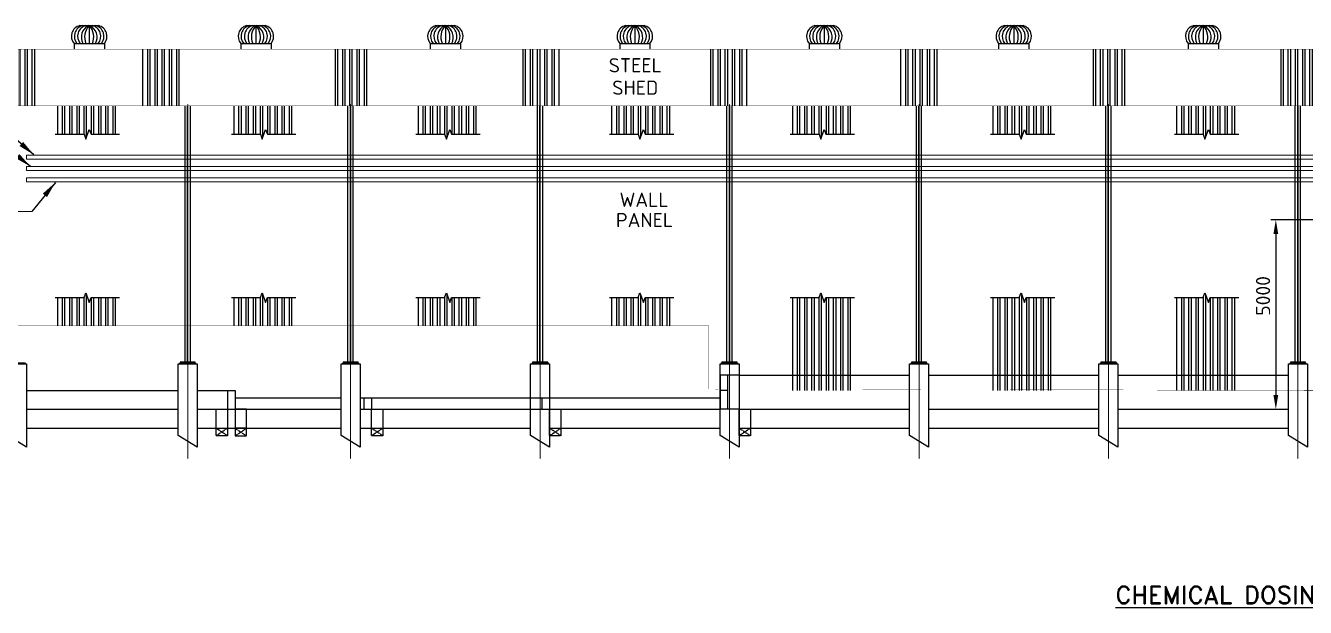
# Model space of a CAD drawing. Header units: inches. Extents: x 8618018 to 8935006, y 2431589 to 2567223.
# Drawn here: x 8833645 to 8867420, y 2492805 to 2508147 of the extents above; entities that cross this region are included whole.
import ezdxf

# ---------------------------------------------------------------- set-up
doc = ezdxf.new("R2010")
doc.units = ezdxf.units.IN
doc.header["$MEASUREMENT"] = 0
doc.linetypes.add('CENTER', pattern=[2, 1.25, -0.25, 0.25, -0.25])
doc.linetypes.add('HIDDEN', pattern=[0.375, 0.25, -0.125])
doc.layers.get('Defpoints').update_dxf_attribs({"color": 252})
for name, color, linetype in [('CCT', 4, 'Continuous'), ('Civil', 252, 'Continuous'), ('HIDDEN', 252, 'HIDDEN'), ('SKID', 252, 'Continuous'), ('STR', 252, 'Continuous'), ('TEXT', 252, 'Continuous')]:
    doc.layers.add(name, color=color, linetype=linetype)
for name, color, linetype, lineweight in [('CL', 252, 'CENTER', 5), ('DIM', 252, 'Continuous', 13), ('ICT', 6, 'Continuous', 13), ('PCT', 2, 'Continuous', 15)]:
    doc.layers.add(name, color=color, linetype=linetype, lineweight=lineweight)
doc.styles.add('ISOCPEUR', font='isocpeur.ttf')
doc.styles.add('TIT', font='romand.shx')
doc.dimstyles.new('DIM', dxfattribs={"dimscale": 175, "dimtxt": 2.5, "dimasz": 2.5, "dimexe": 0.875, "dimexo": 0.875, "dimgap": 1, "dimtad": 1, "dimdec": 0, "dimzin": 9, "dimdsep": 46, "dimtxsty": 'ISOCPEUR', "dimblk": 'OBLIQUE', "dimcen": 0.09, "dimclrd": 256, "dimclre": 256, "dimclrt": 252, "dimadec": 0, "dimazin": 0, "dimtfac": 1, "dimtdec": 0, "dimtmove": 0, "dimatfit": 3, "dimfxl": 1, "dimtfill": 1, "dimtolj": 1, "dimtzin": 0, "dimarcsym": 0})
doc.dimstyles.new('New_DIM_150', dxfattribs={"dimscale": 150, "dimtxt": 2.5, "dimasz": 2.5, "dimexe": 0.875, "dimexo": 0.875, "dimgap": 1, "dimtad": 1, "dimdec": 0, "dimzin": 9, "dimdsep": 46, "dimtxsty": 'ISOCPEUR', "dimcen": 0.09, "dimclrd": 256, "dimclre": 256, "dimclrt": 4, "dimadec": 0, "dimazin": 0, "dimtfac": 1, "dimtdec": 0, "dimtmove": 0, "dimatfit": 3, "dimfxl": 1, "dimtfill": 1, "dimtolj": 1, "dimtzin": 0, "dimarcsym": 0})
pattern_1 = [(90, (-9054127.901259357, -2692109.600023182), (-190.5, 0), []), (90, (-9054064.40123193, -2692046.099995754), (-190.5, 0), [])]
pattern_2 = [(90, (-9073945.36992876, -2692109.600023182), (-190.5, 0), []), (90, (-9073881.869901333, -2692046.099995754), (-190.5, 0), [])]
pattern_3 = [(90, (-9079054.817865824, -2692109.600023182), (-190.5, 0), []), (90, (-9078991.317838397, -2692046.099995754), (-190.5, 0), [])]
pattern_4 = [(90, (-9083917.421017583, -2692109.600023182), (-190.5, 0), []), (90, (-9083853.920990156, -2692046.099995754), (-190.5, 0), [])]
pattern_5 = [(90, (-9088571.573737826, -2692109.600023182), (-190.5, 0), []), (90, (-9088508.073710399, -2692046.099995754), (-190.5, 0), [])]

# ---------------------------------------------------------------- blocks, each defined once
blk = doc.blocks.new('*D356')
at = {"layer": 'Defpoints', "color": 0, "transparency": 16777216}
for p in [(8867773.13638602, 2503028.527313983), (8866640.252552493, 2498028.527313984), (8866640.252552487, 2498028.527313984)]:
    blk.add_point(p, dxfattribs=at)
at = {"layer": 'DIM', "lineweight": -2, "transparency": 16777216}
for p, q in [((8867641.88638602, 2503028.527313983), (8866509.002552487, 2503028.527313983)), ((8866640.252552487, 2502653.527313983), (8866640.252552487, 2498403.527313984))]:
    blk.add_line(p, q, dxfattribs=at)
at = {"layer": 'DIM', "transparency": 16777216}
for points in [[(8866577.752552487, 2502653.527313983), (8866702.752552487, 2502653.527313983), (8866640.252552487, 2503028.527313983)], [(8866577.752552487, 2498403.527313984), (8866702.752552487, 2498403.527313984), (8866640.252552487, 2498028.527313984)]]:
    blk.add_solid(points, dxfattribs=at)
at = {"layer": 'DIM', "color": 4, "transparency": 16777216, "insert": (8866302.752552485, 2501019.263490219), "char_height": 375, "attachment_point": 5, "rotation": 90, "style": 'ISOCPEUR', "bg_fill": 3, "box_fill_scale": 1.25, "bg_fill_color": 256, "bg_fill_true_color": 13158600, "bg_fill_transparency": 0}
blk.add_mtext('\\A1;5000', dxfattribs=at)
blk = doc.blocks.new('Shed-2')
at = {"layer": 'SKID', "ltscale": 2}
h = blk.add_hatch(dxfattribs=at)
h.set_pattern_fill('ANSI32', color=256, scale=20, angle=45)
h.set_pattern_definition(pattern_1)
h.paths.add_polyline_path([(-39309.07247329503, 9500.000000006985), (-38290.92752670124, 9500.000000006985), (-38290.92752669938, 8000.000000000466), (-39309.07247329503, 8000.000000000466)])
h = blk.add_hatch(dxfattribs=at)
h.set_pattern_fill('ANSI32', color=256, scale=20, angle=45)
h.set_pattern_definition(pattern_1)
h.paths.add_polyline_path([(-35509.07247329503, 9500.000000006985), (-34490.92752670124, 9500.000000006985), (-34490.92752669938, 8000.000000000466), (-35509.07247329503, 8000.000000000466)])
h = blk.add_hatch(dxfattribs=at)
h.set_pattern_fill('ANSI32', color=256, scale=20, angle=45)
h.set_pattern_definition(pattern_1)
h.paths.add_polyline_path([(-30509.07247329503, 9500.000000006985), (-29490.92752670124, 9500.000000006985), (-29490.92752669938, 8000.000000000466), (-30509.07247329503, 8000.000000000466)])
h = blk.add_hatch(dxfattribs=at)
h.set_pattern_fill('ANSI32', color=256, scale=20, angle=45)
h.set_pattern_definition(pattern_1)
h.paths.add_polyline_path([(-25509.07247329503, 9500.000000006985), (-24490.92752670124, 9500.000000006985), (-24490.92752669938, 8000.000000000466), (-25509.07247329503, 8000.000000000466)])
h = blk.add_hatch(dxfattribs=at)
h.set_pattern_fill('ANSI32', color=256, scale=20, angle=45)
h.set_pattern_definition(pattern_1)
h.paths.add_polyline_path([(-20509.07247329503, 9500.000000006985), (-19490.92752670124, 9500.000000006985), (-19490.92752669938, 8000.000000000466), (-20509.07247329503, 8000.000000000466)])
h = blk.add_hatch(dxfattribs=at)
h.set_pattern_fill('ANSI32', color=256, scale=20, angle=45)
h.set_pattern_definition(pattern_1)
h.paths.add_polyline_path([(-15509.07247329503, 9500.000000006985), (-14490.92752670124, 9500.000000006985), (-14490.92752669938, 8000.000000000466), (-15509.07247329503, 8000.000000000466)])
h = blk.add_hatch(dxfattribs=at)
h.set_pattern_fill('ANSI32', color=256, scale=20, angle=45)
h.set_pattern_definition(pattern_1)
h.paths.add_polyline_path([(-10509.07247329503, 9500.000000006985), (-9490.927526701242, 9500.000000006985), (-9490.927526699379, 8000.000000000466), (-10509.07247329503, 8000.000000000466)])
h = blk.add_hatch(dxfattribs=at)
h.set_pattern_fill('ANSI32', color=256, scale=20, angle=45)
h.set_pattern_definition(pattern_1)
h.paths.add_polyline_path([(-5509.072473295033, 9500.000000006985), (-4490.927526701242, 9500.000000006985), (-4490.927526699379, 8000.000000000466), (-5509.072473295033, 8000.000000000466)])
h = blk.add_hatch(dxfattribs=at)
h.set_pattern_fill('ANSI32', color=256, scale=20, angle=45)
h.set_pattern_definition(pattern_5)
h.paths.add_polyline_path([(-37731.87027297728, 7254.582040782552), (-37035.80828472599, 7254.582040782087), (-36989.73953471705, 7128.009190408047), (-36897.60203472152, 7381.154891142622), (-36851.53328472003, 7254.582040783018), (-36155.47468396463, 7254.582040782552), (-36155.47468396463, 8000.000000000931), (-37731.87027297541, 8000.000000000931)])
h = blk.add_hatch(dxfattribs=at)
h.set_pattern_fill('ANSI32', color=256, scale=20, angle=45)
h.set_pattern_definition(pattern_4)
h.paths.add_polyline_path([(-33077.71755273454, 7254.582040782552), (-32381.65556448326, 7254.582040782087), (-32335.58681447431, 7128.009190408047), (-32243.44931447878, 7381.154891142622), (-32197.38056447729, 7254.582040783018), (-31501.32196372189, 7254.582040782552), (-31501.32196372189, 8000.000000000931), (-33077.71755273268, 8000.000000000931)])
h = blk.add_hatch(dxfattribs=at)
h.set_pattern_fill('ANSI32', color=256, scale=20, angle=45)
h.set_pattern_definition(pattern_3)
h.paths.add_polyline_path([(-28215.11440097541, 7254.582040782552), (-27519.05241272412, 7254.582040782087), (-27472.98366271518, 7128.009190408047), (-27380.84616271965, 7381.154891142622), (-27334.77741271816, 7254.582040783018), (-26638.71881196275, 7254.582040782552), (-26638.71881196275, 8000.000000000931), (-28215.11440097354, 8000.000000000931)])
h = blk.add_hatch(dxfattribs=at)
h.set_pattern_fill('ANSI32', color=256, scale=20, angle=45)
h.set_pattern_definition(pattern_2)
h.paths.add_polyline_path([(-23105.66646391153, 7254.582040782552), (-22409.60447566025, 7254.582040782087), (-22363.53572565131, 7128.009190408047), (-22271.39822565578, 7381.154891142622), (-22225.32947565429, 7254.582040783018), (-21529.27087489888, 7254.582040782552), (-21529.27087489888, 8000.000000000931), (-23105.66646390967, 8000.000000000931)])
h = blk.add_hatch(dxfattribs=at)
h.set_pattern_fill('ANSI32', color=256, scale=20, angle=45)
h.set_pattern_definition([(90, (-9069174.861111654, -2692109.600023182), (-190.5, 0), []), (90, (-9069111.361084227, -2692046.099995754), (-190.5, 0), [])])
h.paths.add_polyline_path([(-18335.15764680505, 7254.582040782552), (-17639.09565855376, 7254.582040782087), (-17593.02690854482, 7128.009190408047), (-17500.88940854929, 7381.154891142622), (-17454.8206585478, 7254.582040783018), (-16758.7620577924, 7254.582040782552), (-16758.7620577924, 8000.000000000931), (-18335.15764680319, 8000.000000000931)])
h = blk.add_hatch(dxfattribs=at)
h.set_pattern_fill('ANSI32', color=256, scale=20, angle=45)
h.set_pattern_definition([(90, (-9063888.343744203, -2692109.600023182), (-190.5, 0), []), (90, (-9063824.843716776, -2692046.099995754), (-190.5, 0), [])])
h.paths.add_polyline_path([(-13048.64027935453, 7254.582040782552), (-12352.57829110324, 7254.582040782087), (-12306.5095410943, 7128.009190408047), (-12214.37204109877, 7381.154891142622), (-12168.30329109728, 7254.582040783018), (-11472.24469034187, 7254.582040782552), (-11472.24469034187, 8000.000000000931), (-13048.64027935266, 8000.000000000931)])
h = blk.add_hatch(dxfattribs=at)
h.set_pattern_fill('ANSI32', color=256, scale=20, angle=45)
h.set_pattern_definition([(90, (-9059035.620239828, -2692109.600023182), (-190.5, 0), []), (90, (-9058972.1202124, -2692046.099995754), (-190.5, 0), [])])
h.paths.add_polyline_path([(-8195.916774978861, 7254.582040782552), (-7499.854786727577, 7254.582040782087), (-7453.786036718637, 7128.009190408047), (-7361.648536723107, 7381.154891142622), (-7315.579786721617, 7254.582040783018), (-6619.521185966209, 7254.582040782552), (-6619.521185966209, 8000.000000000931), (-8195.916774976999, 8000.000000000931)])
h = blk.add_hatch(dxfattribs=at)
h.set_pattern_fill('ANSI32', color=256, scale=20, angle=45)
h.set_pattern_definition(pattern_5)
h.paths.add_polyline_path([(-37731.87027297728, 2945.417959217448), (-37035.80828472599, 2945.417959217913), (-36989.73953471705, 3071.990809591953), (-36897.60203472152, 2818.845108857378), (-36851.53328472003, 2945.417959216982), (-36155.47468396463, 2945.417959217448), (-36155.47468396463, 2199.999999999069), (-37731.87027297541, 2199.999999999069)])
h = blk.add_hatch(dxfattribs=at)
h.set_pattern_fill('ANSI32', color=256, scale=20, angle=45)
h.set_pattern_definition(pattern_4)
h.paths.add_polyline_path([(-33077.71755273454, 2945.417959217448), (-32381.65556448326, 2945.417959217913), (-32335.58681447431, 3071.990809591953), (-32243.44931447878, 2818.845108857378), (-32197.38056447729, 2945.417959216982), (-31501.32196372189, 2945.417959217448), (-31501.32196372189, 2199.999999999069), (-33077.71755273268, 2199.999999999069)])
h = blk.add_hatch(dxfattribs=at)
h.set_pattern_fill('ANSI32', color=256, scale=20, angle=45)
h.set_pattern_definition(pattern_3)
h.paths.add_polyline_path([(-28215.11440097541, 2945.417959217448), (-27519.05241272412, 2945.417959217913), (-27472.98366271518, 3071.990809591953), (-27380.84616271965, 2818.845108857378), (-27334.77741271816, 2945.417959216982), (-26638.71881196275, 2945.417959217448), (-26638.71881196275, 2199.999999999069), (-28215.11440097354, 2199.999999999069)])
h = blk.add_hatch(dxfattribs=at)
h.set_pattern_fill('ANSI32', color=256, scale=20, angle=45)
h.set_pattern_definition(pattern_2)
h.paths.add_polyline_path([(-23105.66646391153, 2945.417959217448), (-22409.60447566025, 2945.417959217913), (-22363.53572565131, 3071.990809591953), (-22271.39822565578, 2818.845108857378), (-22225.32947565429, 2945.417959216982), (-21529.27087489888, 2945.417959217448), (-21529.27087489888, 2199.999999999069), (-23105.66646390967, 2199.999999999069)])
h = blk.add_hatch(dxfattribs=at)
h.set_pattern_fill('ANSI32', color=256, scale=20, angle=45)
h.set_pattern_definition([(90, (-9069174.861111654, -2690409.600023184), (-190.5, 0), []), (90, (-9069111.361084227, -2690346.099995756), (-190.5, 0), [])])
h.paths.add_polyline_path([(-18335.15764680505, 2945.417959217448), (-17639.09565855376, 2945.417959217913), (-17593.02690854482, 3071.990809591953), (-17500.88940854929, 2818.845108857378), (-17454.8206585478, 2945.417959216982), (-16758.7620577924, 2945.417959217448), (-16758.76205779612, 500.000000026077), (-18335.15764680691, 500.000000028871)])
h = blk.add_hatch(dxfattribs=at)
h.set_pattern_fill('ANSI32', color=256, scale=20, angle=45)
h.set_pattern_definition([(90, (-9063888.343744203, -2690409.600023184), (-190.5, 0), []), (90, (-9063824.843716776, -2690346.099995756), (-190.5, 0), [])])
h.paths.add_polyline_path([(-13048.64027935453, 2945.417959217448), (-12352.57829110324, 2945.417959217913), (-12306.5095410943, 3071.990809591953), (-12214.37204109877, 2818.845108857378), (-12168.30329109728, 2945.417959216982), (-11472.24469034187, 2945.417959217448), (-11472.2446903456, 500.0000000153668), (-13048.64027935639, 500.0000000181608)])
h = blk.add_hatch(dxfattribs=at)
h.set_pattern_fill('ANSI32', color=256, scale=20, angle=45)
h.set_pattern_definition([(90, (-9059035.620239828, -2690409.600023184), (-190.5, 0), []), (90, (-9058972.1202124, -2690346.099995756), (-190.5, 0), [])])
h.paths.add_polyline_path([(-8195.916774978861, 2945.417959217448), (-7499.854786727577, 2945.417959217913), (-7453.786036718637, 3071.990809591953), (-7361.648536723107, 2818.845108857378), (-7315.579786721617, 2945.417959216982), (-6619.521185966209, 2945.417959217448), (-6619.521185969934, 500.0000000051223), (-8195.916774980724, 500.0000000083819)])
at = {"layer": 'Civil'}
for points in [[(-39050, -687.371184350457), (-39050, 1200), (-38550, 1200), (-38550, -999.9999999990687)], [(-39000, 1225.000000000466), (-38600, 1225.000000000466), (-38575, 1200.000000000466), (-39025, 1200.000000000931)], [(-34550, -687.371184350457), (-34550, 1199.999999999534), (-34050, 1199.999999999534), (-34050, -999.9999999990687)], [(-34500, 1224.999999999534), (-34100, 1224.999999999534), (-34075, 1199.999999999534), (-34525, 1200)], [(-30250, -687.371184350457), (-30250, 1200), (-29750, 1200), (-29750, -999.9999999990687)], [(-30200, 1225), (-29800, 1225), (-29775, 1200), (-30225, 1200.000000000466)], [(-25250, -687.371184350457), (-25250, 1200), (-24750, 1200), (-24750, -999.9999999990687)], [(-25200, 1225), (-24800, 1225), (-24775, 1200), (-25225, 1200.000000000466)], [(-20250, -687.371184350457), (-20250, 1200.000000000466), (-19750, 1200.000000000466), (-19750, -999.9999999990687)], [(-20200, 1225.000000000466), (-19800, 1225.000000000466), (-19775, 1200.000000000466), (-20225, 1200.000000000931)], [(-15250, -687.371184350457), (-15250, 1200.000000000466), (-14750, 1200.000000000466), (-14750, -999.9999999990687)], [(-15200, 1225.000000000466), (-14800, 1225.000000000466), (-14775, 1200.000000000466), (-15225, 1200.000000000931)], [(-10250, -687.371184350457), (-10250, 1200.000000000466), (-9750, 1200.000000000466), (-9750, -999.9999999990687)], [(-10200, 1225.000000000466), (-9800, 1225.000000000466), (-9775, 1200.000000000466), (-10225, 1200.000000000931)], [(-5250, -687.371184350457), (-5250, 1200.000000000466), (-4750, 1200.000000000466), (-4750, -999.9999999990687)], [(-5200, 1225.000000000466), (-4800, 1225.000000000466), (-4775, 1200.000000000466), (-5225, 1200.000000000931)]]:
    blk.add_lwpolyline(points, close=True, dxfattribs=at)
at = {"layer": 'CL'}
for p, q in [((-34299.99999999814, 8047.616194705013), (-34300, -1304.918335144874)), ((-29999.99999999814, 8047.616194705013), (-30000, -1304.918335144874)), ((-24999.99999999814, 8047.616194705013), (-25000, -1304.918335144874)), ((-19999.99999999814, 8047.616194705013), (-20000, -1304.918335144874)), ((-14999.99999999814, 8047.616194705013), (-15000, -1304.918335144874)), ((-9999.999999998137, 8047.616194705013), (-10000, -1304.918335144874)), ((-4999.999999998137, 8047.616194705013), (-5000, -1304.918335144874))]:
    blk.add_line(p, q, dxfattribs=at)
at = {"layer": 'SKID', "const_width": 10}
for points in [[(600.0000000018626, 8000.000000000931), (-39399.99830625392, 7999.999999999069), (-39399.99830625206, 9500.000000005122), (600.0000000018626, 9500.00000000745)], [(-4449.998306252062, 500.0000000009313), (-20549.99999999814, 500.0000000335276), (-20550, 2200.000000000931), (-39349.99830625392, 2200.000000000931), (-39349.99830625392, 7999.999999999069), (550.0000000018626, 8000.000000000931), (550.0000000018626, 500.0000000009313), (-449.9983062520623, 500.0000000009313), (-449.9983062520623, 5000), (-4449.998306252062, 5000)]]:
    blk.add_lwpolyline(points, close=True, dxfattribs=at)
at = {"layer": 'SKID', "ltscale": 2}
for points in [[(-37796.42043908872, 7254.582040782552), (-37035.80828472599, 7254.582040782552), (-36989.73953471705, 7128.009190406185), (-36897.60203472152, 7381.154891142156), (-36851.53328472003, 7254.582040782552), (-36098.99034852162, 7254.582040782552)], [(-33142.26771884598, 7254.582040782552), (-32381.65556448326, 7254.582040782552), (-32335.58681447431, 7128.009190406185), (-32243.44931447878, 7381.154891142156), (-32197.38056447729, 7254.582040782552), (-31444.83762827888, 7254.582040782552)], [(-28279.66456708685, 7254.582040782552), (-27519.05241272412, 7254.582040782552), (-27472.98366271518, 7128.009190406185), (-27380.84616271965, 7381.154891142156), (-27334.77741271816, 7254.582040782552), (-26582.23447651975, 7254.582040782552)], [(-23170.21663002297, 7254.582040782552), (-22409.60447566025, 7254.582040782552), (-22363.53572565131, 7128.009190406185), (-22271.39822565578, 7381.154891142156), (-22225.32947565429, 7254.582040782552), (-21472.78653945588, 7254.582040782552)], [(-18399.70781291649, 7254.582040782552), (-17639.09565855376, 7254.582040782552), (-17593.02690854482, 7128.009190406185), (-17500.88940854929, 7381.154891142156), (-17454.8206585478, 7254.582040782552), (-16702.27772234939, 7254.582040782552)], [(-13113.19044546597, 7254.582040782552), (-12352.57829110324, 7254.582040782552), (-12306.5095410943, 7128.009190406185), (-12214.37204109877, 7381.154891142156), (-12168.30329109728, 7254.582040782552), (-11415.76035489887, 7254.582040782552)], [(-8260.4669410903, 7254.582040782552), (-7499.854786727577, 7254.582040782552), (-7453.786036718637, 7128.009190406185), (-7361.648536723107, 7381.154891142156), (-7315.579786721617, 7254.582040782552), (-6563.036850523204, 7254.582040782552)], [(-37796.42043908872, 2945.417959217448), (-37035.80828472599, 2945.417959217448), (-36989.73953471705, 3071.990809593815), (-36897.60203472152, 2818.845108857844), (-36851.53328472003, 2945.417959217448), (-36098.99034852162, 2945.417959217448)], [(-33142.26771884598, 2945.417959217448), (-32381.65556448326, 2945.417959217448), (-32335.58681447431, 3071.990809593815), (-32243.44931447878, 2818.845108857844), (-32197.38056447729, 2945.417959217448), (-31444.83762827888, 2945.417959217448)], [(-28279.66456708685, 2945.417959217448), (-27519.05241272412, 2945.417959217448), (-27472.98366271518, 3071.990809593815), (-27380.84616271965, 2818.845108857844), (-27334.77741271816, 2945.417959217448), (-26582.23447651975, 2945.417959217448)], [(-23170.21663002297, 2945.417959217448), (-22409.60447566025, 2945.417959217448), (-22363.53572565131, 3071.990809593815), (-22271.39822565578, 2818.845108857844), (-22225.32947565429, 2945.417959217448), (-21472.78653945588, 2945.417959217448)], [(-18399.70781291649, 2945.417959217448), (-17639.09565855376, 2945.417959217448), (-17593.02690854482, 3071.990809593815), (-17500.88940854929, 2818.845108857844), (-17454.8206585478, 2945.417959217448), (-16702.27772234939, 2945.417959217448)], [(-13113.19044546597, 2945.417959217448), (-12352.57829110324, 2945.417959217448), (-12306.5095410943, 3071.990809593815), (-12214.37204109877, 2818.845108857844), (-12168.30329109728, 2945.417959217448), (-11415.76035489887, 2945.417959217448)], [(-8260.4669410903, 2945.417959217448), (-7499.854786727577, 2945.417959217448), (-7453.786036718637, 3071.990809593815), (-7361.648536723107, 2818.845108857844), (-7315.579786721617, 2945.417959217448), (-6563.036850523204, 2945.417959217448)]]:
    blk.add_lwpolyline(points, dxfattribs=at)
at = {"layer": 'STR'}
for p, q in [((-34370, 1244.999999999534), (-34370, 8000.000000000931)), ((-34230, 1244.999999999534), (-34230, 8000.000000000931)), ((-30070, 1245), (-30070, 8000.000000000931)), ((-29930, 1245), (-29930, 8000.000000000931)), ((-25070, 1245), (-25070, 8000.000000000931)), ((-24930, 1245), (-24930, 8000.000000000931)), ((-20070, 1245.000000000466), (-20070, 8000.000000000931)), ((-19930, 1245.000000000466), (-19930, 8000.000000000931)), ((-15070, 1245.000000000466), (-15070, 8000.000000000931)), ((-14930, 1245.000000000466), (-14930, 8000.000000000931)), ((-10070, 1245.000000000466), (-10070, 8000.000000000931)), ((-9930, 1245.000000000466), (-9930, 8000.000000000931)), ((-5070, 1245.000000000466), (-5070, 8000.000000000931)), ((-4930, 1245.000000000466), (-4930, 8000.000000000931))]:
    blk.add_line(p, q, dxfattribs=at)
at = {"layer": 'STR', "linetype": 'HIDDEN'}
for p, q in [((-34303.85000000149, 1244.999999999534), (-34303.85000000335, 8000.000000000466)), ((-34296.15000000037, 1244.999999999534), (-34296.15000000224, 8000.000000000931)), ((-30003.85000000149, 1245), (-30003.85000000335, 8000.000000000466)), ((-29996.15000000037, 1245), (-29996.15000000224, 8000.000000000931)), ((-25003.85000000149, 1245), (-25003.85000000335, 8000.000000000466)), ((-24996.15000000037, 1245), (-24996.15000000224, 8000.000000000931)), ((-20003.85000000149, 1245.000000000466), (-20003.85000000335, 8000.000000000466)), ((-19996.15000000037, 1245.000000000466), (-19996.15000000224, 8000.000000000931)), ((-15003.85000000149, 1245.000000000466), (-15003.85000000335, 8000.000000000466)), ((-14996.15000000037, 1245.000000000466), (-14996.15000000224, 8000.000000000931)), ((-10003.85000000149, 1245.000000000466), (-10003.85000000335, 8000.000000000466)), ((-9996.150000000373, 1245.000000000466), (-9996.150000002235, 8000.000000000931)), ((-5003.85000000149, 1245.000000000466), (-5003.850000003353, 8000.000000000466)), ((-4996.150000000373, 1245.000000000466), (-4996.150000002235, 8000.000000000931))]:
    blk.add_line(p, q, dxfattribs=at)
at = {"layer": 'STR'}
for points in [[(-34500, 1224.999999999534), (-34100, 1224.999999999534), (-34100, 1244.999999999534), (-34500, 1244.999999999534)], [(-30200, 1225), (-29800, 1225), (-29800, 1245), (-30200, 1245)], [(-25200, 1225), (-24800, 1225), (-24800, 1245), (-25200, 1245)], [(-20200, 1225.000000000466), (-19800, 1225.000000000466), (-19800, 1245.000000000466), (-20200, 1245.000000000466)], [(-15200, 1225.000000000466), (-14800, 1225.000000000466), (-14800, 1245.000000000466), (-15200, 1245.000000000466)], [(-10200, 1225.000000000466), (-9800, 1225.000000000466), (-9800, 1245.000000000466), (-10200, 1245.000000000466)], [(-5200, 1225.000000000466), (-4800, 1225.000000000466), (-4800, 1245.000000000466), (-5200, 1245.000000000466)]]:
    blk.add_lwpolyline(points, close=True, dxfattribs=at)
blk = doc.blocks.new('VT2')
at = {"layer": 'SKID'}
for p, q in [((-650.0000003483146, 618.158153611701), (-149.999999653548, 618.158153611701)), ((-400, 618.158153611701), (-400, 150)), ((-800, 150), (0, 150)), ((-800, 150), (-800, 0)), ((0, 150), (0, 0))]:
    blk.add_line(p, q, dxfattribs=at)
for centre, radius, start, end in [((-577.4754507467151, 336.8115408141166), 290.5438466272576, 104.4548221128546, 220.0137882409681), ((-499.8389546815306, 336.8115408141166), 290.5438466272576, 104.4548221128546, 220.0137882409681), ((-414.689309021458, 336.8115408141166), 290.5438466272576, 104.4548221128546, 220.0137882409681), ((-270.1545067206025, 313.1316587766632), 338.3535527676083, 115.6437584287817, 208.8248519074633), ((-97.36264421232045, 321.9041507137008), 423.5041951991112, 135.610670539696, 203.9481003315406), ((-702.6373557876796, 321.9041507137008), 423.5041951991112, 336.0518998093131, 44.38932946030399), ((-529.8454932793975, 313.1316587766632), 338.3535527676083, 331.1751480925367, 64.35624146346187), ((-385.310690978542, 336.8115408141166), 290.5438466272576, 319.9862117590319, 75.54517799714867), ((-300.1610453184694, 336.8115408141166), 290.5438466272576, 319.9862117590319, 75.54517799714867), ((-222.5245492532849, 336.8115408141166), 290.5438466272682, 319.9862117590319, 75.54517788714539)]:
    blk.add_arc(centre, radius, start, end, dxfattribs=at)
blk = doc.blocks.new('_Oblique')
at = {"color": 0, "linetype": 'ByBlock', "lineweight": -2}
blk.add_line((-0.5, -0.5), (0.5, 0.5), dxfattribs=at)

msp = doc.modelspace()

# ---------------------------------------------------------------- linework, layer by layer
at = {"layer": 'CCT', "lineweight": 0}
for p, q in [((8872773.134692272, 2504428.52731619), (8833673.134692268, 2504428.52731619)), ((8833673.134692268, 2504428.52731619), (8833673.134692268, 2504328.527315062)), ((8872773.134692272, 2504328.527315094), (8833673.134692268, 2504328.527315062))]:
    msp.add_line(p, q, dxfattribs=at)
at = {"layer": 'Civil'}
for p, q in [((8851973.134692272, 2498928.527313982), (8851973.134692268, 2498028.527313982)), ((8852473.134692268, 2498928.527313982), (8856973.134692268, 2498928.527313982)), ((8857473.134692268, 2498928.527313982), (8861973.134692268, 2498928.527313982)), ((8862473.134692268, 2498928.527313982), (8866973.134692268, 2498928.527313982)), ((8833673.134692268, 2498528.527313982), (8837673.134692268, 2498528.527313982)), ((8838173.134692268, 2498528.527313982), (8839173.134692268, 2498528.527313982)), ((8839173.134692268, 2498528.527313983), (8839173.134692268, 2498028.527313983)), ((8847473.134692268, 2498528.527313983), (8847473.134692268, 2498028.527313983)), ((8851973.134692268, 2498528.527313983), (8851973.134692268, 2498028.527313982)), ((8852173.134692268, 2498528.527313982), (8851973.134692268, 2498528.527313982)), ((8839173.134692268, 2498328.527313982), (8841973.134692268, 2498328.527313982)), ((8842473.134692268, 2498328.527313982), (8846973.134692268, 2498328.527313982)), ((8847473.134692268, 2498328.527313982), (8851973.134692268, 2498328.527313982)), ((8833673.134692268, 2498028.527313982), (8837673.134692268, 2498028.527313982)), ((8838173.134692268, 2498028.527313982), (8841973.134692268, 2498028.527313982)), ((8842473.134692268, 2498028.527313982), (8846973.134692268, 2498028.527313982)), ((8847473.134692268, 2498028.527313982), (8851973.134692268, 2498028.527313982)), ((8852473.134692268, 2498028.527313982), (8856973.134692268, 2498028.527313982)), ((8857473.134692268, 2498028.527313982), (8861973.134692268, 2498028.527313982)), ((8862473.134692268, 2498028.527313982), (8866973.134692268, 2498028.527313982)), ((8833673.134692268, 2497528.527313982), (8837673.134692268, 2497528.527313982)), ((8838173.134692268, 2497528.527313982), (8841973.134692268, 2497528.527313982)), ((8842473.134692268, 2497528.527313982), (8846973.134692268, 2497528.527313982)), ((8847473.134692268, 2497528.527313982), (8851973.134692268, 2497528.527313982)), ((8852473.134692268, 2497528.527313982), (8856973.134692268, 2497528.527313982)), ((8857473.134692268, 2497528.527313982), (8861973.134692268, 2497528.527313982)), ((8862473.134692268, 2497528.527313982), (8866973.134692268, 2497528.527313982))]:
    msp.add_line(p, q, dxfattribs=at)
at = {"layer": 'HIDDEN', "ltscale": 0.75}
for p, q in [((8852473.134692268, 2498928.527313982), (8851973.134692272, 2498928.527313981)), ((8852173.134692265, 2498928.527313981), (8852173.134692268, 2498028.527313983)), ((8838973.134692265, 2498528.527313983), (8838973.134692268, 2498028.527313982)), ((8842573.134692268, 2498328.527313983), (8842573.134692268, 2498028.527313982)), ((8842773.134692268, 2498328.527313983), (8842773.134692268, 2498028.527313983)), ((8846973.134692268, 2498328.527313982), (8847473.134692268, 2498328.527313982)), ((8847273.134692268, 2498328.527313982), (8847273.134692268, 2498028.527313982)), ((8846973.134692268, 2498028.527313982), (8847473.134692268, 2498028.527313982)), ((8852473.134692268, 2498028.527313982), (8851973.134692272, 2498028.527313982)), ((8838673.134692272, 2497528.527313982), (8838973.134692272, 2497528.527313982)), ((8838973.134692272, 2497528.527313982), (8838673.134692272, 2497328.527313982)), ((8838973.134692272, 2497328.527313982), (8838673.134692272, 2497528.527313982)), ((8839473.134692265, 2497528.527313982), (8839173.134692265, 2497528.527313982)), ((8839173.134692265, 2497528.527313982), (8839473.134692265, 2497328.527313982)), ((8839173.134692265, 2497328.527313982), (8839473.134692265, 2497528.527313982)), ((8842773.134692268, 2497528.527313982), (8843073.134692268, 2497528.527313982)), ((8843073.134692268, 2497528.527313982), (8842773.134692268, 2497328.527313982)), ((8843073.134692268, 2497328.527313982), (8842773.134692268, 2497528.527313982)), ((8847473.134692268, 2497528.527313982), (8847773.134692268, 2497528.527313982)), ((8847773.134692268, 2497528.527313982), (8847473.134692268, 2497328.527313982)), ((8847773.134692268, 2497328.527313982), (8847473.134692268, 2497528.527313982)), ((8852473.134692268, 2497528.527313982), (8852773.134692268, 2497528.527313982)), ((8852773.134692268, 2497528.527313982), (8852473.134692268, 2497328.527313982)), ((8852773.134692268, 2497328.527313982), (8852473.134692268, 2497528.527313982))]:
    msp.add_line(p, q, dxfattribs=at)
for points in [[(8838673.134692272, 2498028.527313982), (8838973.134692272, 2498028.527313982), (8838973.134692272, 2497328.527313982), (8838673.134692272, 2497328.527313982)], [(8839473.134692265, 2498028.527313982), (8839173.134692265, 2498028.527313982), (8839173.134692265, 2497328.527313982), (8839473.134692265, 2497328.527313982)], [(8842773.134692268, 2498028.527313982), (8843073.134692268, 2498028.527313982), (8843073.134692268, 2497328.527313982), (8842773.134692268, 2497328.527313982)], [(8847473.134692268, 2498028.527313982), (8847773.134692268, 2498028.527313982), (8847773.134692268, 2497328.527313982), (8847473.134692268, 2497328.527313982)], [(8852473.134692268, 2498028.527313982), (8852773.134692268, 2498028.527313982), (8852773.134692268, 2497328.527313982), (8852473.134692268, 2497328.527313982)]]:
    msp.add_lwpolyline(points, close=True, dxfattribs=at)
at = {"layer": 'ICT', "color": 6, "lineweight": 0}
for p, q in [((8872773.134692272, 2504728.527317039), (8833673.134692268, 2504728.527317039)), ((8833673.134692268, 2504728.527317039), (8833673.134692268, 2504628.52731591)), ((8872773.134692272, 2504628.527315944), (8833673.134692268, 2504628.52731591))]:
    msp.add_line(p, q, dxfattribs=at)
at = {"layer": 'PCT', "color": 2, "lineweight": 0}
msp.add_line((8830938.799673686, 2503243.335640879), (8833808.708611706, 2503243.335640872), dxfattribs=at)
at = {"layer": 'TEXT', "color": 2, "lineweight": 0}
for p, q in [((8872773.134692272, 2504128.52731511), (8833673.134692268, 2504128.52731511)), ((8833673.134692268, 2504128.52731511), (8833673.134692268, 2504028.527313982)), ((8872773.134692272, 2504028.52731403), (8833673.134692268, 2504028.527313982))]:
    msp.add_line(p, q, dxfattribs=at)

# ---------------------------------------------------------------- block references
at = {"layer": 'SKID'}
for p in [(8835723.134692268, 2507528.527313988), (8840123.134692268, 2507528.527313988), (8845123.134692268, 2507528.527313988), (8850123.134692268, 2507528.527313988), (8855123.134692268, 2507528.527313988), (8860123.134692268, 2507528.527313988), (8865123.134692268, 2507528.527313988)]:
    msp.add_blockref('VT2', p, dxfattribs=at)

# ---------------------------------------------------------------- texts
at = {"color": 3, "insert": (8866242.671943007, 2493133.153560412, -34.03848609205306), "char_height": 468.75, "width": 9785.511864201297, "attachment_point": 5, "style": 'TIT'}
msp.add_mtext('\\A1;{\\LCHEMICAL DOSING SHED}', dxfattribs=at)
at = {"layer": 'DIM', "color": 255, "style": 'ISOCPEUR'}
for s, p in [('WALL', (8849319.30680888, 2503366.375976817)), ('PANEL', (8849225.55680888, 2502831.852256681))]:
    msp.add_text(s, height=375, dxfattribs=at).set_placement(p)

# ---------------------------------------------------------------- leaders
at = {"layer": 'CCT'}
msp.add_leader([(8833775.45721822, 2504428.52731619), (8832650.868100872, 2505340.871794227)], dimstyle='DIM', override={"dimgap": 0.8, "dimtad": 0}, dxfattribs=at)
at = {"layer": 'ICT', "color": 6, "lineweight": 0}
msp.add_leader([(8833861.928465383, 2504739.463332125), (8832604.850043265, 2505829.010815811)], dimstyle='DIM', override={"dimgap": 0.8, "dimtad": 0}, dxfattribs=at)
at = {"layer": 'PCT', "color": 2, "lineweight": 0}
msp.add_leader([(8834429.82626774, 2504010.596735639), (8833808.708611706, 2503243.335640872)], dimstyle='DIM', override={"dimgap": 0.8, "dimtad": 0, "dimclrd": 2}, dxfattribs=at)

# ---------------------------------------------------------------- next in the draw order: dimensions: what is measured, and where the dimension line sits
at = {"layer": 'DIM'}
dim = msp.add_linear_dim(base=(8866640.252552487, 2498028.527313984), p1=(8867773.136386016, 2503028.527313982), p2=(8866640.252552489, 2498028.527313983), angle=90, dimstyle='New_DIM_150', dxfattribs=at)
dim.commit()
dim.dimension.update_dxf_attribs({"geometry": '*D356', "text_midpoint": (8866640.252552485, 2501019.263490219), "dimtype": 160})

# ---------------------------------------------------------------- next in the draw order: block references
at = {"layer": 'SKID'}
msp.add_blockref('Shed-2', (8872223.134692268, 2498028.527313982), dxfattribs=at)

# ---------------------------------------------------------------- next in the draw order: texts
at = {"layer": 'DIM', "color": 255, "insert": (8849734.330532698, 2507100.262458692), "char_height": 375, "attachment_point": 5, "style": 'ISOCPEUR', "bg_fill": 3, "box_fill_scale": 1.1, "bg_fill_color": 256, "bg_fill_true_color": 13158600, "bg_fill_transparency": 0}
msp.add_mtext('\\A1;STEEL', dxfattribs=at)

# ---------------------------------------------------------------- next in the draw order: texts
at = {"layer": 'DIM', "color": 255, "insert": (8849734.330532698, 2506509.13475285), "char_height": 375, "attachment_point": 5, "style": 'ISOCPEUR', "bg_fill": 3, "box_fill_scale": 1.1, "bg_fill_color": 256, "bg_fill_true_color": 13158600, "bg_fill_transparency": 0}
msp.add_mtext('\\A1;SHED', dxfattribs=at)

doc.saveas('drawing.dxf')
